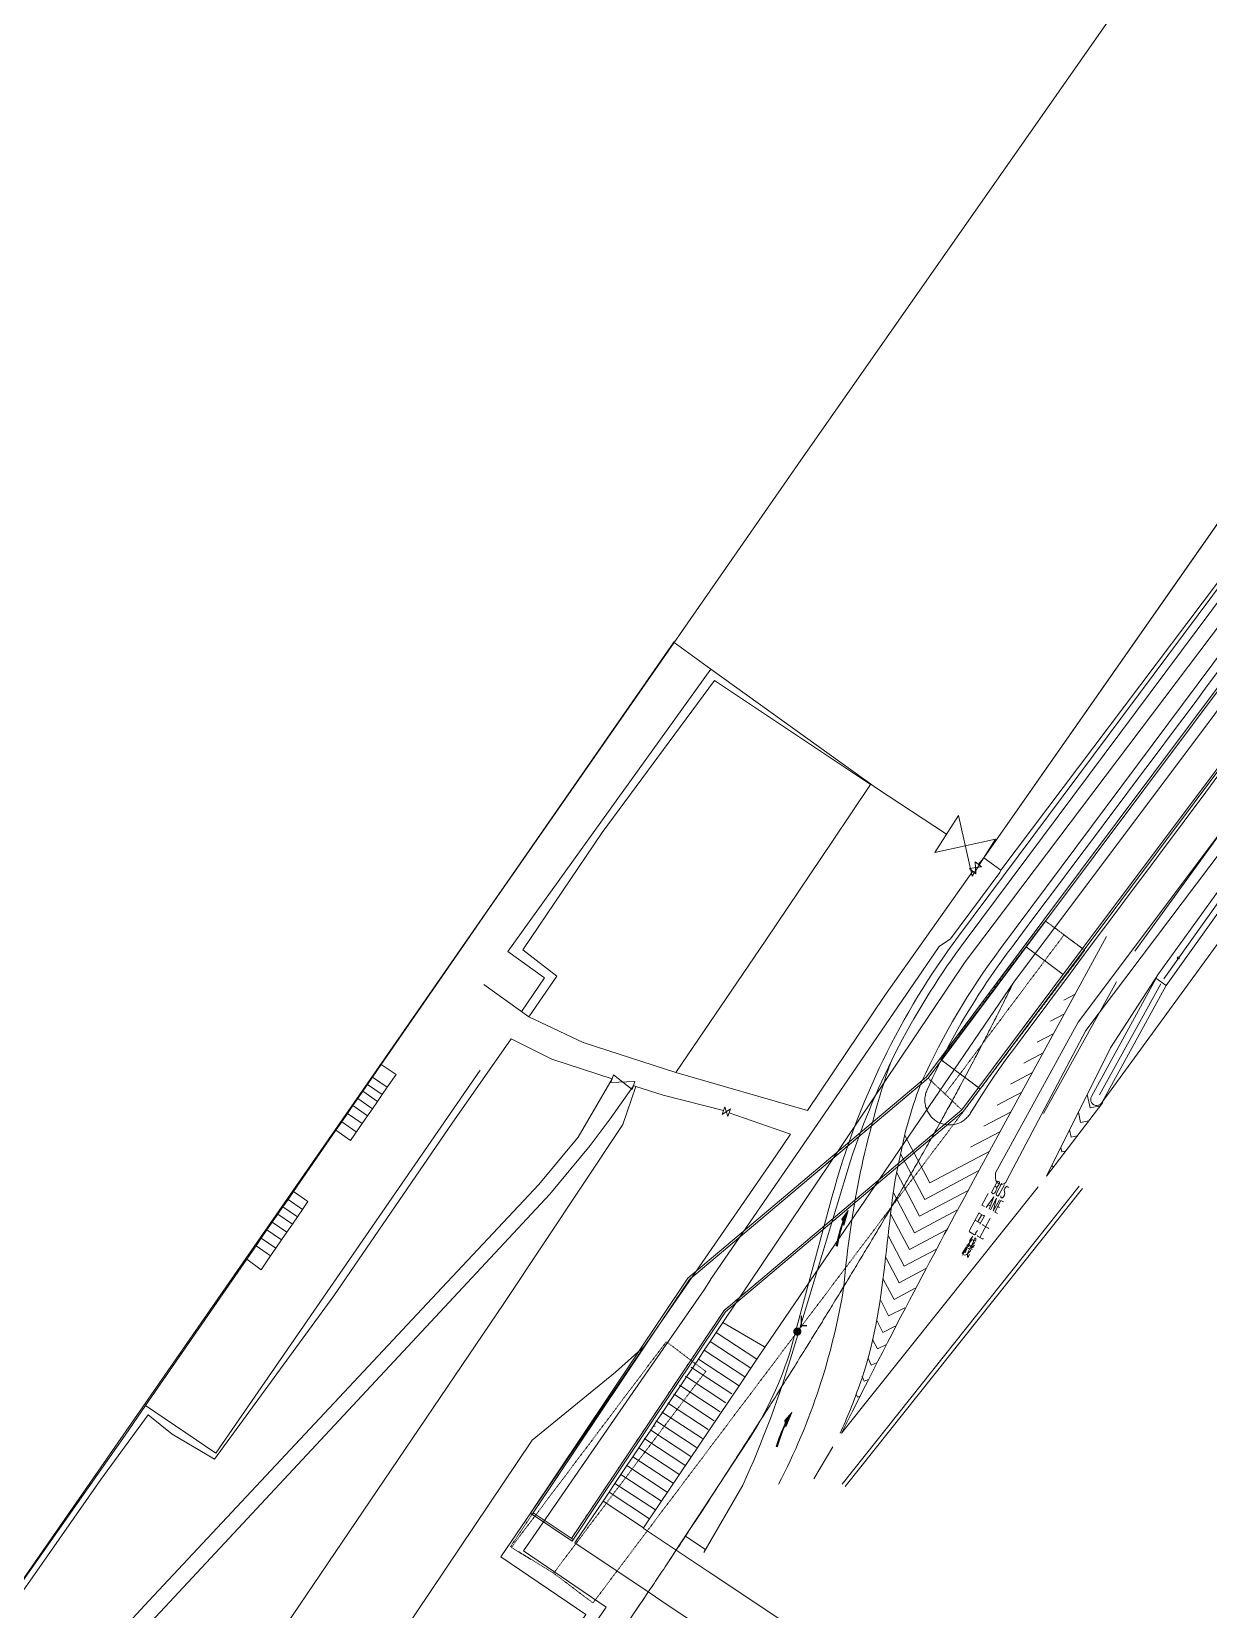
# Model space of a CAD drawing. Header units: millimetres. Extents: x 833924389 to 835767163, y 817400000 to 818811854.
# Drawn here: x 834274033 to 834417302, y 818315048 to 818507164 of the extents above; entities that cross this region are included whole.
import ezdxf

# ---------------------------------------------------------------- set-up
doc = ezdxf.new("R2010")
doc.units = ezdxf.units.MM
doc.header["$LTSCALE"] = 10
doc.header["$MEASUREMENT"] = 0
doc.linetypes.add('DGN Style 2', pattern=[15.39188, 9.235128, -6.156752])
doc.layers.add('01_Base_Plan', color=5, linetype='Continuous', lineweight=5)
doc.styles.add('11NW23D$0$Style-WORKING', font='WORKING.shx')

# ---------------------------------------------------------------- blocks, each defined once
blk = doc.blocks.new('C003__')
at = {"color": 0, "linetype": 'Continuous', "lineweight": -2, "ltscale": 0.01, "flags": 128}
for points in [[(392.94, 238.32), (393.28, 239.08), (393.63, 239.84), (393.99, 240.59), (394.36, 241.34), (394.73, 242.09), (395.11, 242.83), (395.49, 243.57), (395.88, 244.3), (396.28, 245.04), (396.69, 245.76), (397.1, 246.49), (397.52, 247.21), (397.95, 247.92), (398.39, 248.63), (398.83, 249.34), (399.27, 250.04), (399.73, 250.74), (400.19, 251.44), (400.66, 252.13), (401.13, 252.81), (401.61, 253.49), (402.01, 254.05), (402.42, 254.61), (402.83, 255.17), (403.09, 255.51), (404.58, 257.51), (406.08, 259.51), (407.58, 261.52), (409.08, 263.52), (410.57, 265.52), (412.07, 267.52), (413.57, 269.52), (415.06, 271.53), (416.56, 273.53), (418.06, 275.53), (419.56, 277.53), (421.05, 279.53), (422.55, 281.54), (424.05, 283.54), (425.55, 285.54), (427.04, 287.54), (428.54, 289.54), (430.04, 291.55), (431.54, 293.55), (433.03, 295.55), (434.53, 297.55), (436.03, 299.55), (437.52, 301.56), (439.02, 303.56), (440.52, 305.56), (442.02, 307.56), (443.51, 309.56), (445.01, 311.57), (446.51, 313.57), (448.01, 315.57), (449.5, 317.57), (451, 319.57), (452.5, 321.58), (454, 323.58), (455.49, 325.58), (456.99, 327.58), (458.49, 329.58), (459.98, 331.59), (461.48, 333.59), (462.98, 335.59), (464.48, 337.59), (465.97, 339.59), (467.47, 341.6), (468.97, 343.6), (469.85, 344.78), (470.16, 345.19), (470.47, 345.59), (470.86, 346.08), (471.25, 346.57), (471.65, 347.05), (472.06, 347.53), (472.47, 348), (472.89, 348.46), (473.31, 348.92), (473.74, 349.38), (474.18, 349.83), (474.62, 350.27), (475.06, 350.71), (475.51, 351.14), (475.97, 351.57), (476.43, 351.99), (476.9, 352.4), (477.37, 352.81), (477.85, 353.22), (478.33, 353.61), (478.82, 354.01), (479.31, 354.39), (479.81, 354.77), (480.31, 355.14), (480.81, 355.51), (481.32, 355.87), (481.84, 356.22), (482.36, 356.57), (482.88, 356.91), (483.41, 357.25), (483.83, 357.5), (484.24, 357.76), (484.66, 358.01), (485.09, 358.25), (485.56, 358.52), (487.73, 359.76), (489.9, 361), (492.07, 362.24), (494.08, 363.39), (494.16, 363.43), (494.25, 363.47), (494.34, 363.5), (494.44, 363.53), (494.54, 363.54), (494.64, 363.55), (494.74, 363.55), (494.84, 363.55), (494.94, 363.53), (495.04, 363.51), (495.13, 363.48), (495.22, 363.44), (495.31, 363.39), (495.4, 363.34), (495.48, 363.28), (495.55, 363.22), (495.62, 363.15), (495.69, 363.07), (495.75, 362.99), (495.8, 362.9), (495.84, 362.81), (495.88, 362.72), (495.91, 362.63), (495.93, 362.53), (495.95, 362.43), (495.95, 362.33), (495.95, 362.23), (495.94, 362.14), (495.93, 362.05), (495.9, 361.97), (495.88, 361.88), (495.84, 361.8), (495.8, 361.72), (495.76, 361.64), (495.71, 361.56), (495.18, 360.85), (494.65, 360.13), (494.15, 359.47), (493.64, 358.8), (493.13, 358.14), (492.62, 357.48), (492.11, 356.83), (491.59, 356.17), (491.07, 355.52), (490.55, 354.87), (490.02, 354.23), (489.49, 353.59), (488.96, 352.94), (488.42, 352.31), (487.89, 351.67), (487.34, 351.04), (486.8, 350.41), (486.25, 349.78), (485.7, 349.15), (485.15, 348.53), (484.59, 347.91), (484.03, 347.29), (483.47, 346.68), (482.9, 346.06), (482.34, 345.45), (481.77, 344.85), (481.19, 344.24), (480.61, 343.64), (480.04, 343.04), (479.45, 342.45), (478.87, 341.85), (478.28, 341.26), (477.73, 340.71), (477.17, 340.17), (476.84, 339.84), (476.5, 339.5), (475.92, 338.91), (475.34, 338.31), (474.76, 337.71), (474.19, 337.1), (473.63, 336.49), (473.07, 335.87), (472.52, 335.24), (471.98, 334.61), (471.44, 333.98), (470.91, 333.33), (470.38, 332.69), (469.86, 332.04), (469.34, 331.38), (468.83, 330.72), (468.33, 330.06), (466.83, 328.06), (465.34, 326.05), (463.84, 324.05)], [(463.84, 324.05), (462.34, 322.05), (460.85, 320.05), (459.35, 318.05), (457.85, 316.04), (456.35, 314.04), (454.86, 312.04), (453.36, 310.04), (451.86, 308.04), (450.36, 306.03), (448.87, 304.03), (447.37, 302.03), (445.87, 300.03), (444.37, 298.03), (442.88, 296.02), (441.38, 294.02), (439.88, 292.02), (438.39, 290.02), (436.89, 288.02), (435.39, 286.01), (433.89, 284.01), (432.4, 282.01), (430.9, 280.01), (429.4, 278.01), (427.9, 276), (426.41, 274), (424.91, 272), (423.41, 270), (421.92, 268), (420.42, 265.99), (418.92, 263.99), (417.42, 261.99), (415.93, 259.99), (414.43, 257.99), (412.93, 255.98), (411.43, 253.98), (409.94, 251.98), (408.44, 249.98), (406.94, 247.98), (405.44, 245.97), (403.95, 243.97), (403.33, 243.15), (402.89, 242.56), (402.46, 241.96), (401.98, 241.28), (401.5, 240.6), (401.03, 239.92), (400.56, 239.22), (400.1, 238.53), (399.65, 237.83), (399.2, 237.12), (398.77, 236.42), (398.33, 235.7), (398.26, 235.59), (398.19, 235.46), (398.1, 235.34), (398.01, 235.22), (397.91, 235.11), (397.81, 235.01), (397.7, 234.9), (397.59, 234.81), (397.48, 234.72), (397.36, 234.63), (397.23, 234.55), (397.1, 234.48), (396.97, 234.41), (396.83, 234.35), (396.7, 234.3), (396.56, 234.25), (396.41, 234.21), (396.27, 234.18), (396.13, 234.16), (395.98, 234.14), (395.83, 234.13), (395.69, 234.13), (395.54, 234.13), (395.39, 234.14), (395.25, 234.16), (395.1, 234.18), (394.96, 234.22), (394.82, 234.26), (394.68, 234.3), (394.54, 234.35), (394.4, 234.41), (394.27, 234.48), (394.15, 234.55), (394.02, 234.63), (393.9, 234.72), (393.79, 234.81), (393.67, 234.9), (393.57, 235), (393.47, 235.11), (393.37, 235.22), (393.28, 235.34), (393.2, 235.46), (393.12, 235.58), (393.04, 235.71), (392.98, 235.84), (392.92, 235.98), (392.87, 236.11), (392.82, 236.25), (392.78, 236.4), (392.75, 236.54), (392.72, 236.68), (392.7, 236.83), (392.69, 236.98), (392.69, 237.13), (392.69, 237.28), (392.7, 237.43), (392.72, 237.58), (392.75, 237.72), (392.78, 237.87), (392.82, 238.01), (392.87, 238.16), (392.93, 238.29)]]:
    blk.add_lwpolyline(points, dxfattribs=at)
blk = doc.blocks.new('11NW23D$0$UTILP')
at = {"layer": '01_Base_Plan', "linetype": 'Continuous'}
h = blk.add_hatch(color=256, dxfattribs=at)
edge = h.paths.add_edge_path()
edge.add_arc((0, 0), 0.5, 0, 360)

msp = doc.modelspace()

# ---------------------------------------------------------------- hatches: boundary and pattern name
at = {"layer": '01_Base_Plan'}
h = msp.add_hatch(dxfattribs=at)
h.set_pattern_fill('ANSI31', color=256, scale=1000, style=0)
h.set_pattern_definition([(124.190525342, (1481487578.66, -155057388.765), (-51.6983444567, -35.1216625524), [])])
h.paths.add_polyline_path([(834372695, 818362355, 0.0334796), (834371909, 818359407), (834371909, 818359407), (834372055, 818359370), (834372054, 818359370, -0.027631), (834372732, 818362225)])
h.paths.add_polyline_path([(834372695, 818362355), (834372605, 818362670), (834373340, 818363706), (834372823, 818361906), (834372732, 818362225)])
h = msp.add_hatch(dxfattribs=at)
h.set_pattern_fill('ANSI31', color=256, scale=1000, style=0)
h.set_pattern_definition([(118.0610746206, (1373844119.435, -218612831.124), (-55.1529160377, -29.4007797947), [])])
h.paths.add_polyline_path([(834365715, 818337853, 0.0334796), (834364619, 818335006), (834364619, 818335006), (834364760, 818334954), (834364760, 818334954, -0.027631), (834365738, 818337720)])
h.paths.add_polyline_path([(834365715, 818337853), (834365660, 818338176), (834366501, 818339127), (834365794, 818337393), (834365738, 818337720)])

# ---------------------------------------------------------------- linework, layer by layer
for p, q in [((834386796, 818397112), (834454881, 818488490)), ((834387598, 818396515), (834455844, 818488108)), ((834391889, 818395579), (834459307, 818486062)), ((834397377, 818398929), (834455235, 818476289)), ((834475141, 818474342), (834404268, 818376874)), ((834401862, 818395575), (834459596, 818472770)), ((834457946, 818463844), (834408219, 818395281)), ((834240488, 818272051), (834352151, 818432854)), ((834383903, 818407254), (834386775, 818411775)), ((834386775, 818411775), (834388424, 818404382)), ((834391296, 818408902), (834383903, 818407254)), ((834388424, 818404382), (834391296, 818408902)), ((834389188, 818405828), (834389860, 818406642)), ((834411110, 818392512), (834419535, 818404173)), ((834412039, 818391084), (834420751, 818403295)), ((834383087, 818379821), (834397377, 818398929)), ((834388624, 818367373), (834404803, 818397032)), ((834387188, 818375955), (834401862, 818395575)), ((834399514, 818392435), (834395029, 818395789)), ((834329026, 818391224), (834334498, 818387265)), ((834393494, 818391509), (834363279, 818347127)), ((834406005, 818391522), (834397113, 818375520)), ((834410813, 818391969), (834402952, 818377594)), ((834403942, 818377785), (834411384, 818391279)), ((834412039, 818391084), (834404268, 818376874)), ((834405263, 818383499), (834411110, 818392512)), ((834412039, 818391084), (834410804, 818391976)), ((834405263, 818383499), (834397500, 818367902)), ((834389212, 818378662), (834384728, 818382016)), ((834315498, 818379939), (834317295, 818378702)), ((834383087, 818379821), (834354052, 818355315)), ((834314307, 818378215), (834316105, 818376977)), ((834314884, 818379049), (834316681, 818377812)), ((834347243, 818378913), (834347550, 818378814)), ((834313105, 818376473), (834314903, 818375236)), ((834313701, 818377337), (834315499, 818376099)), ((834387188, 818375955), (834358267, 818351545)), ((834397500, 818367902), (834404330, 818376837)), ((834311752, 818374512), (834313522, 818373293)), ((834312449, 818375523), (834314247, 818374285)), ((834372550, 818336637), (834396455, 818366599)), ((834372623, 818330430), (834401458, 818366678)), ((834373014, 818330119), (834401872, 818366395)), ((834391532, 818367299), (834390776, 818365889)), ((834391187, 818366655), (834391428, 818366526)), ((834391359, 818366177), (834391264, 818365999)), ((834391430, 818366368), (834391359, 818366177)), ((834391539, 818366623), (834391428, 818366526)), ((834391428, 818366526), (834391430, 818366368)), ((834392056, 818367017), (834391455, 818365896)), ((834391532, 818367299), (834391752, 818367180)), ((834391656, 818366789), (834391539, 818366623)), ((834391685, 818366844), (834391656, 818366789)), ((834391760, 818367033), (834391685, 818366844)), ((834391752, 818367180), (834391760, 818367033)), ((834391784, 818365720), (834392385, 818366841)), ((834392397, 818366392), (834392343, 818366192)), ((834392343, 818366192), (834392428, 818365760)), ((834392427, 818366446), (834392397, 818366392)), ((834392563, 818366602), (834392427, 818366446)), ((834392715, 818366664), (834392563, 818366602)), ((834392802, 818366617), (834392715, 818366664)), ((834392818, 818366538), (834392802, 818366617)), ((834392818, 818366538), (834392830, 818366459)), ((834304613, 818364171), (834306372, 818362958)), ((834305223, 818365054), (834306980, 818363843)), ((834366436, 818346996), (834371428, 818365471)), ((834390372, 818365765), (834389615, 818364355)), ((834389615, 818364355), (834389924, 818364190)), ((834390140, 818364074), (834391071, 818365390)), ((834390639, 818364264), (834390377, 818364405)), ((834391071, 818365390), (834390494, 818363884)), ((834390665, 818363792), (834391421, 818365202)), ((834390776, 818365889), (834391017, 818365759)), ((834391421, 818365202), (834390998, 818363613)), ((834390998, 818363613), (834391754, 818365023)), ((834391144, 818365834), (834391017, 818365759)), ((834391264, 818365999), (834391144, 818365834)), ((834391946, 818364920), (834391189, 818363511)), ((834391381, 818365707), (834391455, 818365896)), ((834391387, 818365561), (834391381, 818365707)), ((834391562, 818365466), (834391387, 818365561)), ((834391656, 818365532), (834391562, 818365466)), ((834391785, 818364092), (834391565, 818364210)), ((834391784, 818365720), (834391656, 818365532)), ((834391921, 818365504), (834391922, 818365346)), ((834391922, 818365346), (834391952, 818365273)), ((834392254, 818364755), (834391946, 818364920)), ((834391952, 818365273), (834392052, 818365220)), ((834392052, 818365220), (834392172, 818365282)), ((834392172, 818365282), (834392313, 818365436)), ((834392313, 818365436), (834392378, 818365557)), ((834392378, 818365557), (834392428, 818365760)), ((834303313, 818362288), (834305077, 818361072)), ((834303989, 818363267), (834305751, 818362053)), ((834389261, 818363401), (834388125, 818361285)), ((834388775, 818362552), (834389465, 818362182)), ((834389561, 818363142), (834389140, 818362356)), ((834389277, 818363488), (834389261, 818363401)), ((834389261, 818363401), (834389951, 818363031)), ((834389927, 818363044), (834389376, 818362036)), ((834390594, 818362686), (834389378, 818360419)), ((834389594, 818363222), (834389561, 818363142)), ((834389951, 818363031), (834389919, 818363143)), ((834390618, 818362768), (834390594, 818362686)), ((834391189, 818363511), (834391518, 818363334)), ((834301962, 818360330), (834303731, 818359111)), ((834302661, 818361343), (834304428, 818360126)), ((834388125, 818361285), (834388093, 818361205)), ((834388093, 818361205), (834388100, 818361105)), ((834388100, 818361105), (834388743, 818360760)), ((834388527, 818360577), (834388193, 818360127)), ((834388529, 818360598), (834388527, 818360577)), ((834388771, 818360300), (834388681, 818360131)), ((834388743, 818360760), (834388828, 818360787)), ((834388799, 818360333), (834388771, 818360300)), ((834388799, 818360430), (834388799, 818360333)), ((834388828, 818360787), (834388894, 818360872)), ((834388861, 818360962), (834388951, 818361130)), ((834388894, 818360872), (834388861, 818360962)), ((834388951, 818361130), (834389092, 818361297)), ((834389078, 818360676), (834389077, 818360581)), ((834389077, 818360581), (834389743, 818360224)), ((834389739, 818362060), (834389726, 818361944)), ((834389726, 818361944), (834390481, 818361539)), ((834389743, 818360224), (834389777, 818360326)), ((834390481, 818361539), (834390428, 818361593)), ((834301332, 818359418), (834303104, 818358198)), ((834387731, 818359267), (834387234, 818358495)), ((834387876, 818359382), (834387282, 818358276)), ((834387880, 818359258), (834387591, 818358546)), ((834387591, 818358546), (834387607, 818358632)), ((834387761, 818359322), (834387731, 818359267)), ((834387787, 818359526), (834387800, 818359493)), ((834387800, 818359493), (834388032, 818359442)), ((834388447, 818360234), (834387873, 818359455)), ((834387889, 818359446), (834387876, 818359382)), ((834387980, 818359134), (834387992, 818359078)), ((834387992, 818359078), (834388434, 818358961)), ((834388100, 818359648), (834387993, 818359295)), ((834388210, 818360216), (834388115, 818359808)), ((834388434, 818358961), (834388416, 818359042)), ((834388458, 818360275), (834388447, 818360234)), ((834388497, 818359675), (834388458, 818359504)), ((834388458, 818359504), (834388459, 818359333)), ((834388459, 818359333), (834388491, 818359221)), ((834388491, 818359221), (834388557, 818359210)), ((834388615, 818359951), (834388497, 818359675)), ((834388546, 818360133), (834388558, 818360076)), ((834388557, 818359210), (834388576, 818359320)), ((834388558, 818360076), (834388901, 818359965)), ((834388576, 818359320), (834388626, 818359414)), ((834388681, 818360131), (834388615, 818359951)), ((834388626, 818359414), (834388708, 818359490)), ((834388873, 818360125), (834388851, 818360064)), ((834388871, 818360294), (834388885, 818360167)), ((834388885, 818360167), (834388873, 818360125)), ((834388901, 818359965), (834388889, 818360019)), ((834387282, 818358276), (834387315, 818358356)), ((834335050, 818326935), (834354052, 818355315)), ((834339704, 818323819), (834358267, 818351545)), ((834357309, 818348861), (834362258, 818345607)), ((834358124, 818350074), (834363168, 818347118)), ((834355136, 818345623), (834360083, 818342370)), ((834371487, 818334966), (834369183, 818331042)), ((834343544, 818328353), (834348483, 818325107)), ((834344269, 818329432), (834349208, 818326186)), ((834335050, 818326935), (834339920, 818323675)), ((834356036, 818322432), (834353559, 818324067))]:
    msp.add_line(p, q, dxfattribs=at)
at = {"layer": '01_Base_Plan', "linetype": 'Continuous'}
for p, q in [((834446208, 818487249), (834389860, 818406642)), ((834391020, 818390846), (834397177, 818399078)), ((834393494, 818391509), (834363279, 818347127)), ((834355857, 818354077), (834356600, 818355295)), ((834357309, 818348861), (834362258, 818345607)), ((834358124, 818350074), (834363168, 818347118)), ((834355136, 818345623), (834360083, 818342370)), ((834343544, 818328353), (834348483, 818325107)), ((834344269, 818329432), (834349208, 818326186))]:
    msp.add_line(p, q, dxfattribs=at)
at = {"layer": '01_Base_Plan', "linetype": 'DGN Style 2'}
for p, q in [((834383087, 818379821), (834397377, 818398929)), ((834397336, 818398959), (834384628, 818382090)), ((834397336, 818398959), (834402141, 818395366)), ((834397377, 818398929), (834401862, 818395575)), ((834397377, 818398929), (834401862, 818395575)), ((834387188, 818375955), (834401862, 818395575)), ((834402141, 818395366), (834389432, 818378497)), ((834384628, 818382090), (834389432, 818378497)), ((834383087, 818379821), (834354052, 818355315)), ((834383087, 818379821), (834387188, 818375955)), ((834389432, 818378497), (834342320, 818315964)), ((834387188, 818375955), (834358267, 818351545)), ((834332282, 818322800), (834354052, 818355315)), ((834339704, 818323819), (834358267, 818351545)), ((834351238, 818347743), (834336178, 818327753)), ((834356030, 818344133), (834351238, 818347743)), ((834356030, 818344133), (834337528, 818319574)), ((834349719, 818337553), (834349884, 818337440)), ((834349719, 818337553), (834349884, 818337440)), ((834336178, 818327753), (834332391, 818322726)), ((834337528, 818319574), (834332391, 818322726)), ((834342320, 818315964), (834337528, 818319574))]:
    msp.add_line(p, q, dxfattribs=at)
at = {"layer": '01_Base_Plan', "linetype": 'Continuous', "flags": 128}
for points in [[(834500000, 818568427), (834492936, 818557375), (834492787, 818557115), (834492667, 818556841), (834492577, 818556555), (834492519, 818556260), (834492494, 818555962), (834492501, 818555662), (834492540, 818555364), (834492612, 818555073), (834492715, 818554792), (834492848, 818554523), (834493035, 818554236), (834458505, 818504839), (834449961, 818492617), (834446208, 818487249), (834389860, 818406642)], [(834263359, 818305020), (834285430, 818336381), (834287904, 818339965), (834300212, 818357796), (834301332, 818359418), (834301962, 818360330), (834302661, 818361343), (834303313, 818362288), (834303989, 818363267), (834304613, 818364171), (834305223, 818365054), (834305898, 818366032), (834311050, 818373496), (834311752, 818374512), (834312449, 818375523), (834313105, 818376473), (834313701, 818377337), (834314307, 818378214), (834314884, 818379049), (834315497, 818379939), (834316569, 818381492), (834326930, 818396500), (834329364, 818400000), (834352191, 818432825), (834367891, 818455400), (834416833, 818525394)], [(834440727, 818472414), (834435659, 818465129), (834435295, 818462671), (834391939, 818405134), (834391930, 818405141)], [(834358124, 818350074), (834379470, 818381877), (834387592, 818393979), (834392245, 818400141), (834394611, 818403273), (834437674, 818460304), (834438104, 818459965), (834442314, 818456648), (834442329, 818456636)], [(834367496, 818345807), (834367655, 818346061), (834367813, 818346316), (834367972, 818346571), (834368130, 818346826), (834368288, 818347080), (834368446, 818347335), (834368604, 818347590), (834368762, 818347845), (834368920, 818348101), (834369078, 818348356), (834369236, 818348611), (834369393, 818348866), (834369551, 818349121), (834369708, 818349377), (834369866, 818349632), (834370023, 818349887), (834370180, 818350143), (834370338, 818350398), (834370495, 818350654), (834370652, 818350910), (834370809, 818351165), (834370966, 818351421), (834371122, 818351677), (834371279, 818351933), (834371436, 818352188), (834371592, 818352444), (834371749, 818352700), (834371905, 818352956), (834372062, 818353212), (834372218, 818353468), (834372374, 818353725), (834372530, 818353981), (834372686, 818354237), (834372842, 818354493), (834372998, 818354750), (834373154, 818355006), (834373309, 818355262), (834373465, 818355519), (834373621, 818355776), (834373776, 818356032), (834373931, 818356289), (834374087, 818356545), (834374242, 818356802), (834374397, 818357059), (834374552, 818357316), (834374707, 818357573), (834374862, 818357829), (834375017, 818358086), (834375172, 818358343), (834375326, 818358600), (834375481, 818358858), (834375635, 818359115), (834375790, 818359372), (834375944, 818359629), (834376099, 818359886), (834376253, 818360144), (834376407, 818360401), (834376561, 818360659), (834376715, 818360916), (834376869, 818361174), (834377023, 818361431), (834377176, 818361689), (834377330, 818361946), (834377484, 818362204), (834377637, 818362462), (834377790, 818362720), (834377944, 818362977), (834378097, 818363235), (834378250, 818363493), (834378403, 818363751), (834378556, 818364009), (834378709, 818364268), (834378862, 818364526), (834379015, 818364784), (834379168, 818365042), (834379320, 818365300), (834379473, 818365559), (834379625, 818365817), (834379778, 818366075), (834379930, 818366334), (834380082, 818366592), (834380234, 818366851), (834380385, 818367110), (834380537, 818367369), (834380688, 818367628), (834380839, 818367887), (834380990, 818368147), (834381140, 818368406), (834381291, 818368666), (834381441, 818368926), (834381591, 818369185), (834381741, 818369445), (834381890, 818369705), (834382040, 818369966), (834382189, 818370226), (834382338, 818370486), (834382487, 818370747), (834382635, 818371007), (834382783, 818371268), (834382932, 818371529), (834383080, 818371790), (834383227, 818372051), (834383375, 818372312), (834383522, 818372574), (834383669, 818372835), (834383816, 818373097), (834383963, 818373358), (834384109, 818373620), (834384256, 818373882), (834384402, 818374144), (834384548, 818374406), (834384693, 818374669), (834384839, 818374931), (834384984, 818375193), (834385129, 818375456), (834385274, 818375719), (834385418, 818375982), (834385563, 818376245), (834385707, 818376508), (834385851, 818376771), (834385995, 818377034), (834386138, 818377297), (834386282, 818377561), (834386425, 818377825), (834386568, 818378088), (834386711, 818378352), (834386853, 818378616), (834386995, 818378880), (834387138, 818379145), (834387279, 818379409), (834387421, 818379673), (834387563, 818379938), (834387704, 818380202), (834387845, 818380467), (834387986, 818380732), (834388127, 818380997), (834388267, 818381262), (834388407, 818381527), (834388547, 818381793), (834388687, 818382058), (834388827, 818382324), (834388966, 818382589), (834389105, 818382855), (834389244, 818383121), (834389383, 818383387), (834389522, 818383653), (834389660, 818383919), (834389798, 818384185), (834389936, 818384452), (834390074, 818384718), (834390211, 818384985), (834390349, 818385252), (834390486, 818385519), (834390623, 818385785), (834390759, 818386053), (834390896, 818386320), (834391032, 818386587), (834391168, 818386854), (834391304, 818387122), (834391440, 818387390), (834391575, 818387657), (834391710, 818387925), (834391845, 818388193), (834391980, 818388461), (834392114, 818388729), (834392249, 818388997), (834392383, 818389266), (834392517, 818389534), (834392651, 818389803), (834392784, 818390071), (834392917, 818390340), (834393050, 818390609), (834393183, 818390878), (834393316, 818391147), (834393494, 818391509), (834442314, 818456648)], [(834356601, 818355296), (834371379, 818376790), (834384448, 818395840), (834385790, 818396783), (834391805, 818404838)], [(834358902, 818375610), (834366352, 818373010), (834364563, 818370380), (834348526, 818347168), (834331126, 818321580), (834341449, 818314535), (834324167, 818289402), (834322848, 818288071), (834320789, 818286856), (834318917, 818285983), (834317057, 818285527), (834316381, 818285457), (834314763, 818285457), (834314063, 818285551), (834302768, 818288075)], [(834341526, 818311962), (834343905, 818315432), (834333879, 818322309), (834347154, 818341557), (834355858, 818354077), (834356600, 818355295)], [(834355857, 818354077), (834347154, 818341557), (834333879, 818322309), (834343905, 818315432), (834343649, 818315059)], [(834358427, 818311030), (834351607, 818315584), (834349049, 818317293), (834340122, 818323254), (834343544, 818328353), (834344269, 818329432), (834344993, 818330512), (834345718, 818331591), (834346442, 818332671), (834347167, 818333750), (834347891, 818334830), (834348616, 818335909), (834349340, 818336988), (834350065, 818338068), (834350789, 818339147), (834351514, 818340227), (834352239, 818341306), (834352963, 818342386), (834353688, 818343465), (834354412, 818344545), (834355136, 818345623), (834355860, 818346702), (834356585, 818347781), (834357309, 818348861), (834358124, 818350074)], [(834348526, 818347168), (834345076, 818344033), (834334933, 818335773), (834317319, 818309549), (834307952, 818295638), (834302768, 818288075), (834294967, 818285368)], [(834363279, 818347127), (834362258, 818345607), (834360083, 818342370), (834349208, 818326186), (834348483, 818325107), (834348443, 818325049), (834352446, 818322384), (834356462, 818319709), (834367492, 818312364), (834376864, 818306124), (834377822, 818305486), (834386060, 818300000), (834408107, 818285319), (834409331, 818284504), (834430103, 818270672), (834434153, 818267975), (834436892, 818266151), (834462163, 818288899), (834463807, 818290380), (834465146, 818293345), (834467973, 818300104), (834475664, 818319004)], [(834356564, 818347795), (834356585, 818347781), (834361511, 818344543)], [(834347407, 818314857), (834347575, 818315106), (834347743, 818315354), (834347910, 818315603), (834348078, 818315852), (834348246, 818316100), (834348414, 818316349), (834348581, 818316598), (834348749, 818316847), (834348916, 818317096), (834349049, 818317293), (834349083, 818317345), (834349251, 818317594), (834349418, 818317843), (834349585, 818318092), (834349752, 818318341), (834349919, 818318591), (834350086, 818318840), (834350253, 818319089), (834350419, 818319339), (834350586, 818319588), (834350753, 818319838), (834350919, 818320087), (834351085, 818320337), (834351252, 818320587), (834351418, 818320836), (834351584, 818321086), (834351750, 818321336), (834351916, 818321586), (834352082, 818321836), (834352248, 818322086), (834352414, 818322336), (834352446, 818322384), (834352580, 818322586), (834352745, 818322836), (834352911, 818323086), (834353076, 818323336), (834353242, 818323586), (834353407, 818323837), (834353572, 818324087), (834353738, 818324338), (834353903, 818324588), (834354068, 818324839), (834354233, 818325089), (834354398, 818325340), (834354562, 818325590), (834354727, 818325841), (834354892, 818326092), (834355056, 818326343), (834355221, 818326594), (834355385, 818326845), (834355550, 818327096), (834355714, 818327347), (834355878, 818327598), (834356042, 818327849), (834356206, 818328100), (834356370, 818328351), (834356534, 818328602), (834356698, 818328854), (834356862, 818329105), (834357025, 818329357), (834357189, 818329608), (834357352, 818329860), (834357516, 818330111), (834357679, 818330363), (834357842, 818330615), (834358006, 818330866), (834358169, 818331118), (834358332, 818331370), (834358495, 818331622), (834358658, 818331874), (834358820, 818332126), (834358983, 818332378), (834359146, 818332630), (834359308, 818332882), (834359471, 818333134), (834359633, 818333386), (834359795, 818333639), (834359958, 818333891), (834360120, 818334143), (834360282, 818334396), (834360444, 818334648), (834360606, 818334901), (834360768, 818335154), (834360930, 818335406), (834361091, 818335659), (834361253, 818335911), (834361415, 818336164), (834361576, 818336417), (834361737, 818336670), (834361899, 818336923), (834362060, 818337176), (834362221, 818337429), (834362382, 818337682), (834362543, 818337935), (834362704, 818338188), (834362865, 818338442), (834363026, 818338695), (834363187, 818338948), (834363347, 818339202), (834363508, 818339455), (834363668, 818339708), (834363829, 818339962), (834363989, 818340216), (834364149, 818340469), (834364309, 818340723), (834364469, 818340977), (834364629, 818341230), (834364789, 818341484), (834364949, 818341738), (834365109, 818341992), (834365269, 818342246), (834365428, 818342500), (834365588, 818342754), (834365747, 818343008), (834365907, 818343262), (834366066, 818343516), (834366225, 818343771), (834366384, 818344025), (834366543, 818344279), (834366702, 818344534), (834366861, 818344788), (834367020, 818345043), (834367179, 818345297), (834367338, 818345552), (834367496, 818345807)], [(834355850, 818346709), (834355860, 818346702), (834360797, 818343457)], [(834353551, 818343555), (834353688, 818343465), (834358490, 818340308)], [(834354265, 818344641), (834354412, 818344545), (834359204, 818341395)], [(834352123, 818341382), (834352239, 818341306), (834357062, 818338136)], [(834352837, 818342468), (834352963, 818342386), (834357776, 818339222)], [(834350695, 818339209), (834350789, 818339147), (834355634, 818335963)], [(834351409, 818340296), (834351514, 818340227), (834356348, 818337049)], [(834349981, 818338123), (834350065, 818338068), (834354920, 818334877)], [(834348553, 818335950), (834348616, 818335909), (834353492, 818332704)], [(834349048, 818317293), (834349083, 818317345), (834349251, 818317594), (834349418, 818317843), (834349585, 818318092), (834349752, 818318341), (834349919, 818318591), (834350086, 818318840), (834350253, 818319089), (834350419, 818319339), (834350586, 818319588), (834350753, 818319838), (834350919, 818320087), (834351085, 818320337), (834351252, 818320586), (834351418, 818320836), (834351584, 818321086), (834351750, 818321336), (834351916, 818321586), (834352082, 818321836), (834352248, 818322086), (834361239, 818335807), (834361270, 818335855)], [(834349267, 818337037), (834349340, 818336988), (834354206, 818333790)], [(834347125, 818333778), (834347167, 818333750), (834352064, 818330531)], [(834347839, 818334864), (834347891, 818334830), (834352778, 818331618)], [(834345697, 818331605), (834345718, 818331591), (834350636, 818328359)], [(834346411, 818332691), (834346442, 818332671), (834351350, 818329445)], [(834344983, 818330519), (834344993, 818330512), (834349922, 818327272)]]:
    msp.add_lwpolyline(points, dxfattribs=at)
at = {"layer": '01_Base_Plan', "flags": 128}
for points in [[(834500000, 818568427), (834492936, 818557375), (834492787, 818557115), (834492667, 818556841), (834492577, 818556555), (834492519, 818556260), (834492494, 818555962), (834492501, 818555662), (834492540, 818555364), (834492612, 818555073), (834492715, 818554792), (834492848, 818554523), (834493035, 818554236), (834458505, 818504839), (834449961, 818492617), (834446208, 818487249), (834389860, 818406642)], [(834263359, 818305020), (834285430, 818336381), (834287904, 818339965), (834300212, 818357796), (834301332, 818359418), (834301962, 818360330), (834302661, 818361343), (834303313, 818362288), (834303989, 818363267), (834304613, 818364171), (834305223, 818365054), (834305898, 818366032), (834311050, 818373496), (834311752, 818374512), (834312449, 818375523), (834313105, 818376473), (834313701, 818377337), (834314307, 818378214), (834314884, 818379049), (834315497, 818379939), (834316569, 818381492), (834326930, 818396500), (834329364, 818400000), (834352191, 818432825), (834367891, 818455400), (834416833, 818525394)], [(834329364, 818400000), (834352191, 818432825), (834367891, 818455400), (834416833, 818525394)], [(834352191, 818432825), (834367891, 818455400), (834416833, 818525394)], [(834440727, 818472414), (834435659, 818465129), (834435295, 818462671), (834391939, 818405134), (834391930, 818405141), (834389860, 818406642)], [(834392002, 818366885), (834391710, 818366941), (834391467, 818367113), (834391316, 818367370), (834391286, 818367666), (834391277, 818368310), (834401326, 818386615), (834449480, 818450793), (834464440, 818464780), (834464685, 818464951), (834464975, 818465017), (834465270, 818464970), (834465524, 818464815), (834464628, 818463556), (834451001, 818450212), (834402256, 818385610), (834392666, 818367400), (834392527, 818367136), (834392292, 818366954), (834392002, 818366885)], [(834358124, 818350074), (834379470, 818381877), (834387592, 818393979), (834392245, 818400141), (834394611, 818403273), (834437674, 818460304), (834438104, 818459965), (834442314, 818456648), (834442329, 818456636)], [(834367496, 818345807), (834367655, 818346061), (834367813, 818346316), (834367972, 818346571), (834368130, 818346826), (834368288, 818347080), (834368762, 818347845), (834368920, 818348101), (834369236, 818348611), (834369393, 818348866), (834369551, 818349121), (834369708, 818349377), (834369866, 818349632), (834370023, 818349887), (834370180, 818350143), (834370338, 818350398), (834370652, 818350910), (834370809, 818351165), (834370966, 818351421), (834371122, 818351677), (834371279, 818351933), (834371436, 818352188), (834371592, 818352444), (834371749, 818352700), (834371905, 818352956), (834372062, 818353212), (834372218, 818353468), (834372374, 818353725), (834372842, 818354493), (834372998, 818354750), (834373154, 818355006), (834373309, 818355262), (834373621, 818355776), (834373776, 818356032), (834373931, 818356289), (834374087, 818356545), (834374707, 818357573), (834374862, 818357829), (834375172, 818358343), (834375326, 818358600), (834375481, 818358858), (834375635, 818359115), (834375790, 818359372), (834375944, 818359629), (834376099, 818359886), (834376253, 818360144), (834376407, 818360401), (834376561, 818360659), (834376715, 818360916), (834376869, 818361174), (834377023, 818361431), (834377176, 818361689), (834377330, 818361946), (834377484, 818362204), (834377790, 818362720), (834377944, 818362977), (834378556, 818364009), (834378709, 818364268), (834379168, 818365042), (834379320, 818365300), (834379473, 818365559), (834379625, 818365817), (834379778, 818366075), (834379930, 818366334), (834380082, 818366592), (834380234, 818366851), (834380385, 818367110), (834380537, 818367369), (834380839, 818367887), (834380990, 818368147), (834381140, 818368406), (834381291, 818368666), (834381441, 818368926), (834381591, 818369185), (834381741, 818369445), (834381890, 818369705), (834382040, 818369966), (834382338, 818370486), (834382487, 818370747), (834382635, 818371007), (834382783, 818371268), (834382932, 818371529), (834383080, 818371790), (834383227, 818372051), (834383375, 818372312), (834383522, 818372574), (834383669, 818372835), (834383816, 818373097), (834383963, 818373358), (834384109, 818373620), (834384256, 818373882), (834384548, 818374406), (834384693, 818374669), (834384839, 818374931), (834384984, 818375193), (834385274, 818375719), (834385418, 818375982), (834385563, 818376245), (834385995, 818377034), (834386138, 818377297), (834386282, 818377561), (834386425, 818377825), (834386568, 818378088), (834386711, 818378352), (834386995, 818378880), (834387138, 818379145), (834387279, 818379409), (834387421, 818379673), (834387563, 818379938), (834387704, 818380202), (834388127, 818380997), (834388407, 818381527), (834388547, 818381793), (834388687, 818382058), (834388827, 818382324), (834388966, 818382589), (834389522, 818383653), (834389798, 818384185), (834389936, 818384452), (834390074, 818384718), (834390211, 818384985), (834390349, 818385252), (834390486, 818385519), (834390623, 818385785), (834390759, 818386053), (834390896, 818386320), (834391168, 818386854), (834391440, 818387390), (834391575, 818387657), (834391980, 818388461), (834392114, 818388729), (834392249, 818388997), (834392383, 818389266), (834392517, 818389534), (834392651, 818389803), (834392784, 818390071), (834393316, 818391147), (834393494, 818391509), (834442314, 818456648)], [(834352067, 818432915), (834352191, 818432825), (834356673, 818429594)], [(834356673, 818429594), (834331958, 818395218), (834336313, 818392095), (834336436, 818392006), (834333649, 818387977)], [(834356673, 818429594), (834376789, 818415093), (834385339, 818409515)], [(834334498, 818387265), (834341125, 818384142), (834342748, 818383640), (834352415, 818380486), (834363349, 818396610), (834371469, 818408638), (834376075, 818415541), (834357094, 818428207), (834343444, 818409725), (834333779, 818395448), (834337914, 818392235), (834334498, 818387265)], [(834388506, 818405002), (834377812, 818389858), (834368427, 818375898), (834352417, 818380486)], [(834356601, 818355296), (834371379, 818376790), (834384448, 818395840), (834385790, 818396783), (834391805, 818404838), (834391930, 818405141)], [(834411740, 818391912), (834419885, 818403299)], [(834301332, 818359418), (834301962, 818360330), (834302661, 818361343), (834303313, 818362288), (834303989, 818363267), (834304613, 818364171), (834305223, 818365054), (834305898, 818366032), (834311050, 818373496), (834311751, 818374512), (834312449, 818375523), (834313105, 818376473), (834313701, 818377337), (834314307, 818378214), (834314884, 818379049), (834315497, 818379939), (834316569, 818381492), (834326930, 818396500), (834329364, 818400000)], [(834326930, 818396500), (834329364, 818400000)], [(834399589, 818389300), (834400991, 818390043)], [(834397965, 818386743), (834399689, 818387655)], [(834268773, 818295113), (834288293, 818316210), (834322729, 818353017), (834335741, 818366889), (834340515, 818372639), (834344643, 818379752), (834337318, 818382116), (834332358, 818384595), (834325191, 818374333), (834310813, 818353320), (834296302, 818333465), (834291130, 818336507), (834288200, 818338839), (834282474, 818330988), (834274379, 818319423), (834261535, 818301167)], [(834396342, 818384186), (834398386, 818385268)], [(834316570, 818381492), (834318383, 818380279), (834317295, 818378702), (834316681, 818377812), (834316105, 818376977), (834315499, 818376099), (834314903, 818375236), (834314247, 818374285), (834312818, 818372214), (834311050, 818373496)], [(834394719, 818381629), (834397084, 818382881)], [(834328613, 818380799), (834296433, 818334170), (834287904, 818339965)], [(834393096, 818379072), (834395782, 818380494)], [(834347550, 818378814), (834345969, 818374192), (834331466, 818352381), (834303224, 818310674), (834283156, 818280818), (834257647, 818243130), (834252195, 818238462), (834250661, 818238099)], [(834347237, 818378894), (834344399, 818374858), (834342235, 818371929)], [(834347550, 818378814), (834350848, 818377749), (834358179, 818375863)], [(834391473, 818376515), (834394480, 818378107)], [(834402434, 818377815), (834402787, 818376186), (834404040, 818376457)], [(834389850, 818373957), (834393177, 818375720)], [(834358902, 818375610), (834366352, 818373010), (834364563, 818370380), (834348526, 818347168), (834331126, 818321580), (834341449, 818314535), (834324167, 818289402), (834322848, 818288071), (834320789, 818286856), (834318917, 818285983), (834317057, 818285527), (834316381, 818285457), (834314763, 818285457), (834314063, 818285551), (834302768, 818288075)], [(834401364, 818375666), (834401638, 818374402), (834402633, 818374618)], [(834342235, 818371929), (834341993, 818371601), (834337091, 818365697), (834270118, 818293917), (834257539, 818279193), (834246691, 818268440), (834236409, 818268584), (834236405, 818266494), (834245936, 818266556), (834245996, 818257315)], [(834380261, 818372833), (834383301, 818367094), (834390573, 818370946)], [(834388227, 818371400), (834391875, 818373333)], [(834400295, 818373518), (834400490, 818372618), (834401227, 818372778)], [(834379739, 818370614), (834382677, 818365066), (834389271, 818368559)], [(834399226, 818371369), (834399342, 818370835), (834399821, 818370939)], [(834379269, 818368296), (834382054, 818363039), (834387944, 818366158)], [(834398156, 818369221), (834398193, 818369051), (834398415, 818369099)], [(834305898, 818366032), (834307639, 818364803), (834306980, 818363843), (834306372, 818362958), (834305751, 818362053), (834305077, 818361072), (834304428, 818360126), (834303731, 818359111), (834303104, 818358198), (834301946, 818356511), (834300212, 818357796)], [(834378866, 818365852), (834381430, 818361011), (834386674, 818363788)], [(834378523, 818363296), (834380807, 818358984), (834385322, 818361375)], [(834378269, 818360569), (834380183, 818356956), (834384090, 818359025)], [(834238178, 818272044), (834240488, 818272051), (834263359, 818305020), (834285430, 818336381), (834287904, 818339965), (834300212, 818357796), (834301332, 818359418)], [(834388236, 818358899), (834388227, 818358806), (834388061, 818358632), (834387895, 818358455), (834387760, 818358358), (834387656, 818358318), (834387509, 818358276), (834387419, 818358300)], [(834388282, 818359428), (834388293, 818359352), (834388255, 818359299), (834388184, 818359167), (834388061, 818358920), (834387973, 818358679), (834387892, 818358432), (834387878, 818358272), (834387879, 818358101), (834387945, 818357993), (834387982, 818358118), (834388034, 818358235), (834388111, 818358340)], [(834388714, 818359848), (834388706, 818359756), (834388578, 818359632), (834388460, 818359528), (834388353, 818359463), (834388241, 818359427), (834388156, 818359425), (834388080, 818359416)], [(834388357, 818359317), (834388354, 818359196), (834388350, 818359151), (834388320, 818359094)], [(834377935, 818357995), (834379560, 818354928), (834382804, 818356646)], [(834341526, 818311962), (834343905, 818315432), (834333879, 818322309), (834347154, 818341557), (834355858, 818354077), (834356600, 818355295)], [(834377625, 818355376), (834378936, 818352901), (834381521, 818354270)], [(834377332, 818352757), (834378260, 818350890), (834380252, 818351880)], [(834358427, 818311030), (834351607, 818315584), (834349049, 818317293), (834340122, 818323254), (834343544, 818328353), (834344269, 818329432), (834344993, 818330512), (834345718, 818331591), (834346442, 818332671), (834347167, 818333750), (834347891, 818334830), (834348616, 818335909), (834349340, 818336988), (834350065, 818338068), (834350789, 818339147), (834351514, 818340227), (834352239, 818341306), (834352963, 818342386), (834353688, 818343465), (834354412, 818344545), (834355136, 818345623), (834355860, 818346702), (834356585, 818347781), (834357309, 818348861), (834358124, 818350074)], [(834376859, 818350339), (834377585, 818348879), (834379082, 818349623)], [(834348526, 818347168), (834345076, 818344033), (834334933, 818335773), (834317319, 818309549), (834307952, 818295638), (834302768, 818288075), (834294967, 818285368)], [(834363279, 818347127), (834362258, 818345607), (834360083, 818342370), (834349208, 818326186), (834348483, 818325107), (834348443, 818325049), (834352446, 818322384), (834356462, 818319709), (834367492, 818312364), (834376864, 818306124), (834377822, 818305486), (834386060, 818300000), (834408107, 818285319), (834409331, 818284504), (834430103, 818270672), (834434153, 818267975), (834436892, 818266151), (834462163, 818288899), (834463807, 818290380), (834465146, 818293345), (834467973, 818300104), (834475664, 818319004)], [(834356564, 818347795), (834356585, 818347781), (834361511, 818344543)], [(834376330, 818348033), (834376909, 818346868), (834377938, 818347379)], [(834347407, 818314857), (834347575, 818315106), (834347743, 818315354), (834347910, 818315603), (834348078, 818315852), (834348246, 818316100), (834348414, 818316349), (834348581, 818316598), (834348749, 818316847), (834348916, 818317096), (834349049, 818317293), (834349083, 818317345), (834349251, 818317594), (834349752, 818318341), (834349919, 818318591), (834350253, 818319089), (834350419, 818319339), (834350586, 818319588), (834350753, 818319838), (834350919, 818320087), (834351085, 818320337), (834351252, 818320587), (834351418, 818320836), (834352414, 818322336), (834352446, 818322384), (834352580, 818322586), (834352745, 818322836), (834352911, 818323086), (834353076, 818323336), (834353242, 818323586), (834353407, 818323837), (834353572, 818324087), (834353738, 818324338), (834353903, 818324588), (834354068, 818324839), (834354233, 818325089), (834354398, 818325340), (834354562, 818325590), (834354892, 818326092), (834355056, 818326343), (834355221, 818326594), (834355385, 818326845), (834355550, 818327096), (834356534, 818328602), (834356698, 818328854), (834356862, 818329105), (834357025, 818329357), (834357189, 818329608), (834357352, 818329860), (834357516, 818330111), (834357842, 818330615), (834358006, 818330866), (834358658, 818331874), (834358820, 818332126), (834359146, 818332630), (834359308, 818332882), (834359471, 818333134), (834359633, 818333386), (834359795, 818333639), (834359958, 818333891), (834360120, 818334143), (834360282, 818334396), (834360444, 818334648), (834360768, 818335154), (834360930, 818335406), (834361091, 818335659), (834361253, 818335911), (834361415, 818336164), (834361737, 818336670), (834361899, 818336923), (834362704, 818338188), (834362865, 818338442), (834363187, 818338948), (834363347, 818339202), (834363508, 818339455), (834363668, 818339708), (834363829, 818339962), (834363989, 818340216), (834364149, 818340469), (834364469, 818340977), (834364629, 818341230), (834365269, 818342246), (834365428, 818342500), (834365588, 818342754), (834365747, 818343008), (834365907, 818343262), (834366066, 818343516), (834366225, 818343771), (834366543, 818344279), (834366702, 818344534), (834366861, 818344788), (834367020, 818345043), (834367179, 818345297), (834367338, 818345552), (834367496, 818345807)], [(834355850, 818346709), (834355860, 818346702), (834360797, 818343457)], [(834375773, 818345734), (834376153, 818344886), (834376898, 818345220)], [(834353551, 818343555), (834353688, 818343465), (834358490, 818340308)], [(834354265, 818344641), (834354412, 818344545), (834359204, 818341395)], [(834375074, 818343516), (834375293, 818342947), (834375846, 818343160)], [(834352123, 818341382), (834352239, 818341306), (834357062, 818338136)], [(834352837, 818342468), (834352963, 818342386), (834357776, 818339222)], [(834374364, 818341268), (834374481, 818340987), (834374810, 818341124)], [(834350695, 818339209), (834350789, 818339147), (834355634, 818335963)], [(834351409, 818340296), (834351514, 818340227), (834356348, 818337049)], [(834349981, 818338123), (834350065, 818338068), (834354920, 818334877)], [(834348553, 818335950), (834348616, 818335909), (834353492, 818332704)], [(834349267, 818337037), (834349340, 818336988), (834354206, 818333790)], [(834347125, 818333778), (834347167, 818333750), (834352064, 818330531)], [(834347839, 818334864), (834347891, 818334830), (834352778, 818331618)], [(834345697, 818331605), (834345718, 818331591), (834350636, 818328359)], [(834346411, 818332691), (834346442, 818332671), (834351350, 818329445)], [(834344983, 818330519), (834344993, 818330512), (834349922, 818327272)]]:
    msp.add_lwpolyline(points, dxfattribs=at)
msp.add_lwpolyline([(834343172, 818328550), (834357806, 818350408), (834358455, 818351376), (834387371, 818375782), (834402062, 818395425), (834459791, 818472612), (834465881, 818479614), (834480142, 818494814), (834476423, 818498304), (834474325, 818497529), (834461354, 818483704), (834455040, 818476446), (834397177, 818399078), (834382904, 818379994), (834353864, 818355484), (834334704, 818326866), (834339772, 818323472)], close=True, dxfattribs=at)
at = {"layer": '01_Base_Plan', "linetype": 'DGN Style 2', "flags": 128}
msp.add_lwpolyline([(834385137, 818377888), (834399619, 818397252), (834401862, 818395575)], dxfattribs=at)
at = {"layer": '01_Base_Plan', "flags": 128}
for points in [[(834413392, 818394433, 1), (834413642, 818394435, 1), (834413392, 818394433)], [(834355816, 818322098), (834360542, 818330294, 0.0353358), (834366669, 818346732), (834373642, 818369749)], [(834372695, 818362355, 0.0334796), (834371909, 818359407), (834372054, 818359370, -0.0276361), (834372732, 818362225), (834372823, 818361906), (834373340, 818363706), (834372605, 818362670), (834372695, 818362355)], [(834365715, 818337853, 0.0334796), (834364619, 818335006), (834364760, 818334954, -0.0276361), (834365738, 818337720), (834365794, 818337393), (834366501, 818339127), (834365660, 818338176), (834365715, 818337853)]]:
    msp.add_lwpolyline(points, format="xyb", dxfattribs=at)
at = {"layer": '01_Base_Plan'}
for centre, radius, start, end in [((834462173, 818340949), 94000, 143.3105, 164.87851), ((834461679, 818340865), 92655, 143.08634, 161.83585), ((834460603, 818344028), 85902, 143.12093, 155.7214), ((834485350, 818345205), 112891, 161.16559, 175.28074), ((834428015, 818361208), 49184, 158.3557, 169.05759), ((834403610, 818377234), 750, 151.32647, 331.3275), ((834294060, 818367101), 79784, 332.61844, 350.90766), ((834324325, 818359752), 44000, 327.10419, 343.14724), ((834304667, 818367229), 74322, 335.66757, 340.53442)]:
    msp.add_arc(centre, radius, start, end, dxfattribs=at)
for points in [[(834379725, 818370544), (834377783, 818362595), (834378238, 818351965), (834374741, 818342462)], [(834388624, 818367373), (834384718, 818360171), (834379787, 818351097), (834372550, 818336637)], [(834346313, 818313244), (834347228, 818314592), (834348140, 818315941), (834349048, 818317293)]]:
    msp.add_open_spline(points, degree=3, dxfattribs=at)
for points in [[(834388892, 818404684), (834388802, 818406146), (834389573, 818405509), (834388120, 818405320)], [(834344490, 818379276), (834347396, 818379389), (834347089, 818378437), (834344797, 818380228)], [(834358014, 818375391), (834359067, 818376083), (834358737, 818375138), (834358344, 818376335)]]:
    msp.add_3dface(points, dxfattribs=at)

# ---------------------------------------------------------------- block references
at = {"layer": '01_Base_Plan', "linetype": 'Continuous', "xscale": 1000, "yscale": 1000, "zscale": 1000}
for name, p in [('C003__', (833990000, 818140000)), ('11NW23D$0$UTILP', (834367173, 818348977))]:
    msp.add_blockref(name, p, dxfattribs=at)

# ---------------------------------------------------------------- texts
at = {"layer": '01_Base_Plan', "linetype": 'Continuous', "style": '11NW23D$0$Style-WORKING'}
msp.add_text('L', height=1300, dxfattribs=at).set_placement((834367456, 818349620))

doc.saveas('drawing.dxf')
